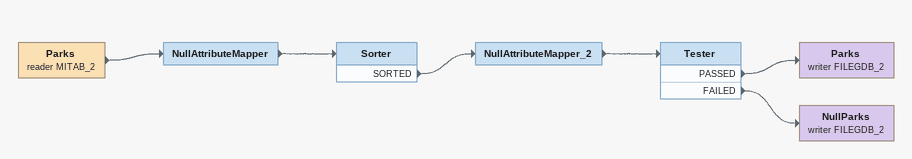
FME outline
Parks (reader MITAB_2)
    -> NullAttributeMapper
NullAttributeMapper
    -> Sorter
Sorter
    SORTED -> NullAttributeMapper_2
NullAttributeMapper_2
    -> Tester
Tester
    PASSED -> Parks (writer FILEGDB_2)
    FAILED -> NullParks (writer FILEGDB_2)
Parks (writer FILEGDB_2)
NullParks (writer FILEGDB_2)
